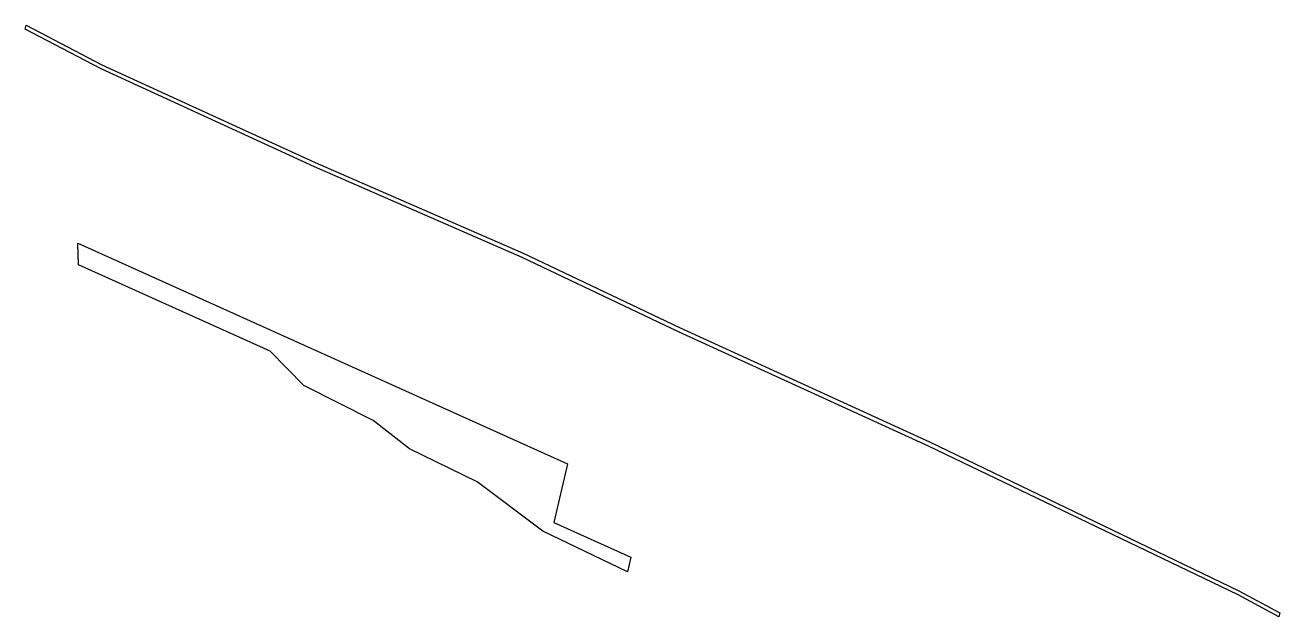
# Model space of a CAD drawing. Header units: metres. Extents: x 256944 to 257225, y 386593 to 386726.
import ezdxf

# ---------------------------------------------------------------- set-up
doc = ezdxf.new("R2010")
doc.units = ezdxf.units.M

msp = doc.modelspace()

# ---------------------------------------------------------------- linework, layer by layer
for points in [[(256950.109555, 386721.169971, 52.022635), (256943.509895, 386724.625495, 51.530487), (256943.723127, 386725.553808, 49.710541), (256960.748429, 386716.644367, 50.971572), (257008.578152, 386694.721872, 49.029281), (257055.21433, 386674.402423, 45.271311), (257090.258841, 386657.718687, 44.944945), (257146.304166, 386632.079312, 42.583065), (257215.688142, 386598.725316, 42.505642), (257224.868055, 386593.779172, 43.43668), (257224.654714, 386592.848958, 45.260074), (257215.481449, 386597.791349, 44.330012), (257146.091053, 386631.149053, 44.406344), (257090.045728, 386656.788428, 46.768224), (257055.001217, 386673.472164, 47.09459), (257008.365039, 386693.791613, 50.852561), (256960.535316, 386715.714109, 52.794851), (256950.109555, 386721.169971, 52.022635)], [(256955.340027, 386676.686292, 126.105461), (257065.104791, 386627.201916, 120.190452), (257062.088985, 386614.037624, 145.992065), (257079.323344, 386606.267994, 145.063339), (257078.567542, 386602.968841, 151.52958), (257059.613743, 386612.07004, 151.568731), (257044.842945, 386623.142134, 144.574243), (257029.68665, 386630.536444, 144.399734), (257021.571778, 386636.885005, 140.088007), (257005.972718, 386644.772484, 139.419136), (256998.486776, 386652.402725, 132.310432), (256955.500562, 386671.820367, 134.558895), (256955.340027, 386676.686292, 126.105461)]]:
    msp.add_polyline3d(points)

doc.saveas('drawing.dxf')
